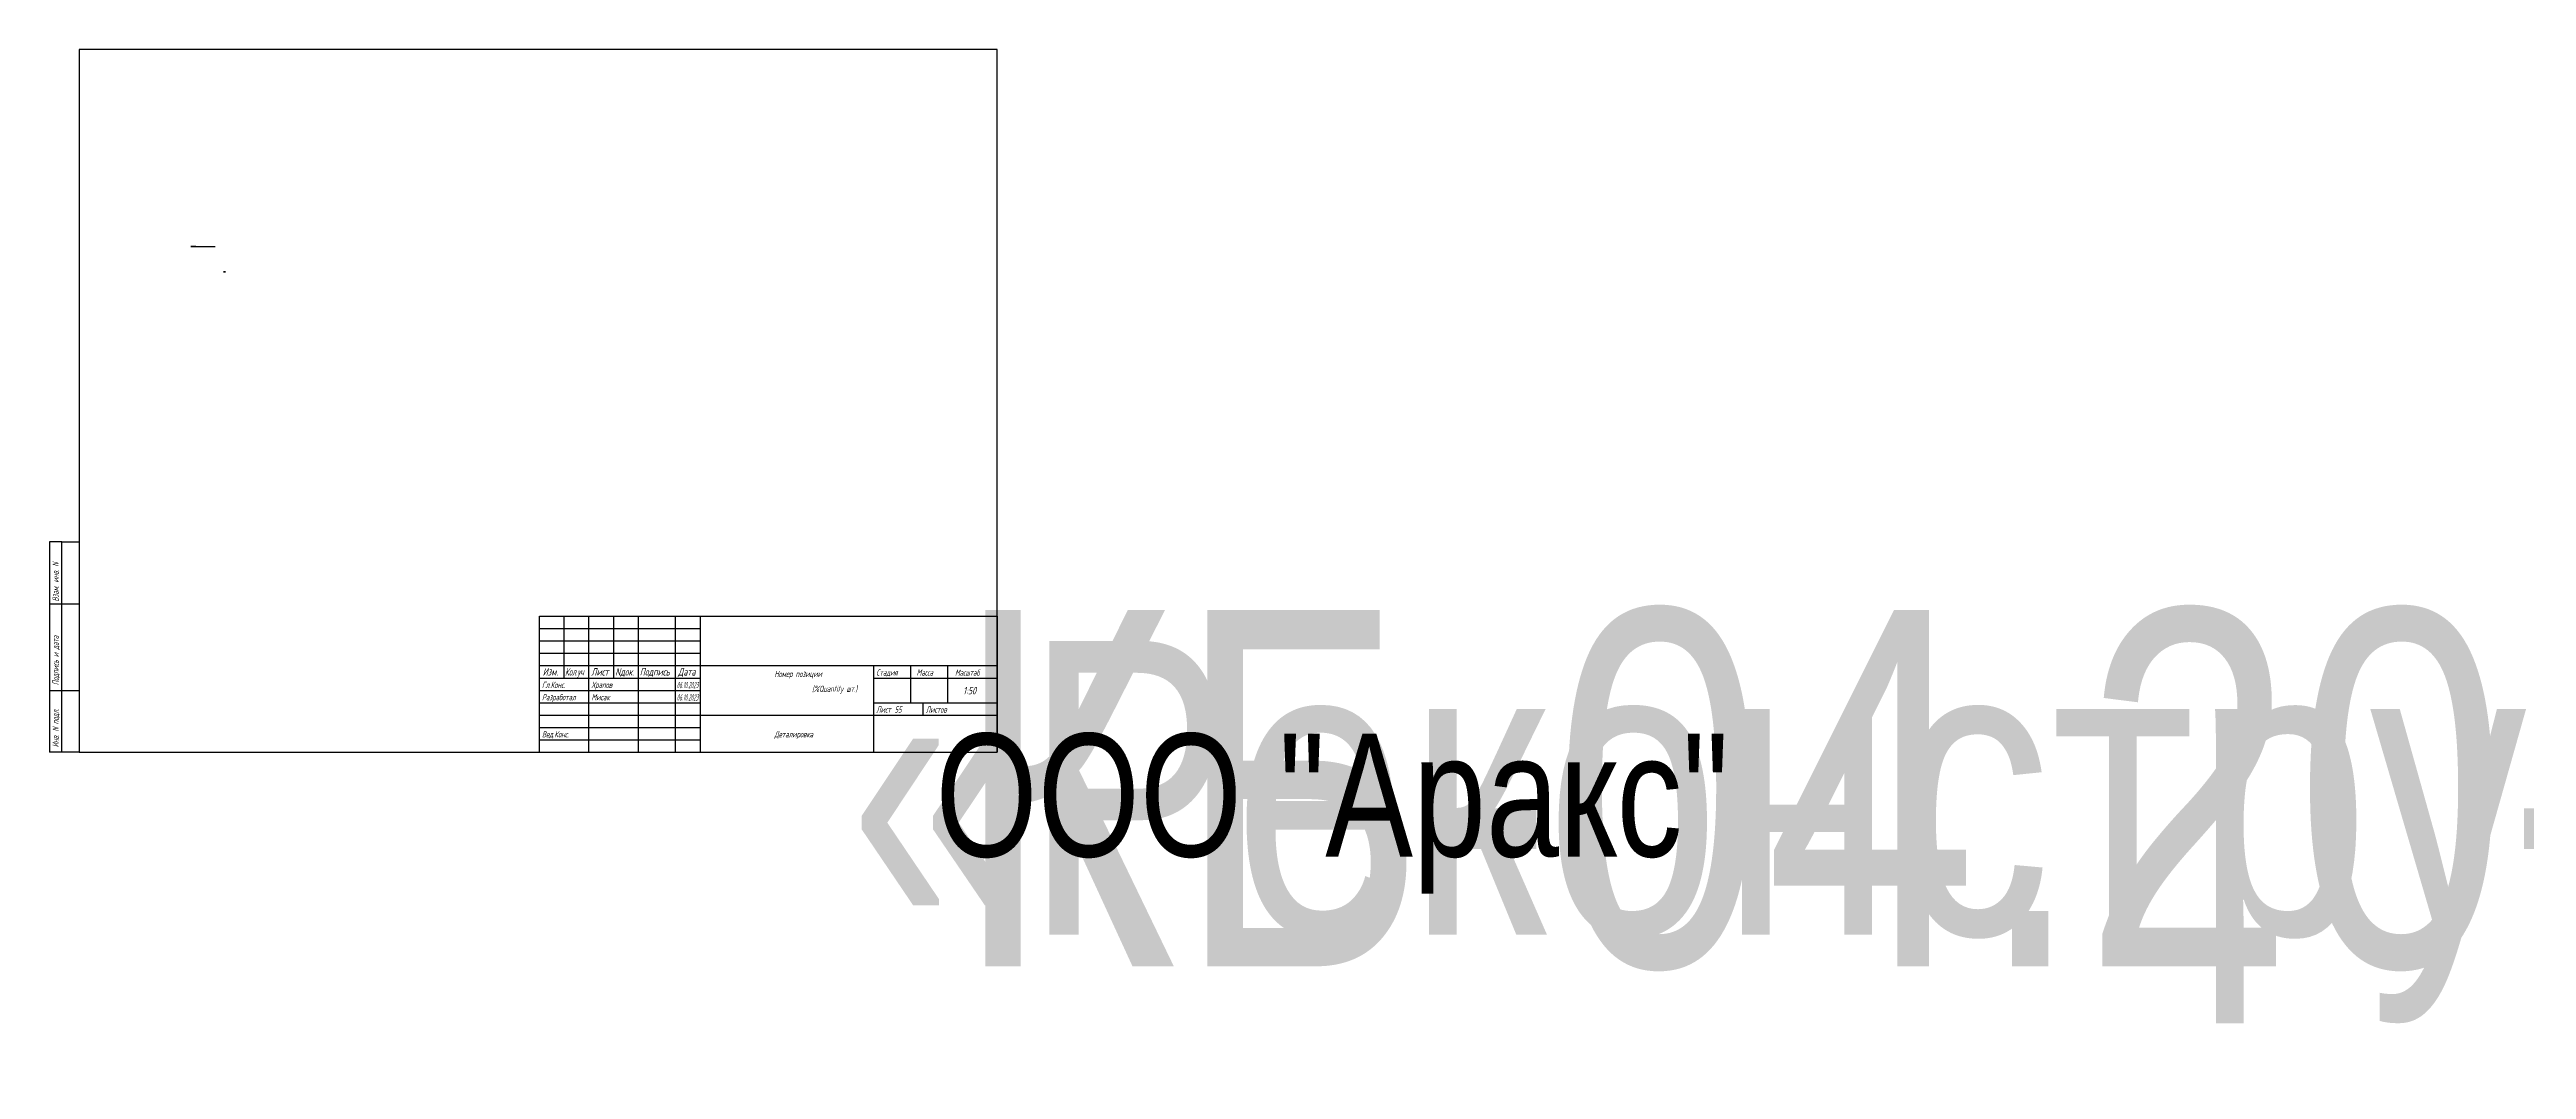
# Paper-space layout 'A3 Advance Steel' of a CAD drawing. Header units: millimetres. Extents: x 0 to 8008, y -128 to 284.
# Drawn here: x 0 to 1001, y -128 to 284 of the extents above; entities that cross this region are included whole.
import ezdxf
from ezdxf.enums import TextEntityAlignment as Align

# ---------------------------------------------------------------- set-up
doc = ezdxf.new("R2018")
doc.units = ezdxf.units.MM
for name, color, linetype in [('1', 7, 'Continuous'), ('Standard', 7, 'Continuous'), ('Стандарт', 252, 'Continuous')]:
    doc.layers.add(name, color=color, linetype=linetype)
doc.styles.add('RUS_Standart', font='gost2304.shx', dxfattribs={"width": 0.8, "oblique": 15, "height": 2.5})

# ---------------------------------------------------------------- blocks, each defined once
blk = doc.blocks.new('HYPERSTEELPAGEFRAME')
at = {"color": 5}
for p, q in [((383, 284), (12, 284)), ((12, 284), (12, 0)), ((383, 0), (383, 284)), ((5, 85), (0, 85)), ((0, 85), (0, 0)), ((5, 60), (5, 85)), ((5, 85), (12, 85)), ((12, 85), (12, 0)), ((0, 60), (12, 60)), ((5, 25), (5, 60)), ((0, 25), (12, 25)), ((5, 0), (5, 25)), ((12, 0), (0, 0)), ((12, 0), (383, 0))]:
    blk.add_line(p, q, dxfattribs=at)
at = {"style": 'RUS_Standart', "oblique": 15, "width": 0.8}
for s, p in [('Взам. инв. N', (3.7, 60.9)), ('Подпись и дата', (3.7, 27.1)), ('Инв. N подл.', (3.7, 2))]:
    blk.add_text(s, height=2.5, rotation=90, dxfattribs=at).set_placement(p)
blk = doc.blocks.new('HYPERSTEELPAGEHEADER')
at = {"color": 5}
for p, q in [((-185, 55), (0, 55)), ((-185, 0), (-185, 55)), ((-175, 30), (-175, 55)), ((-165, 0), (-165, 55)), ((-155, 30), (-155, 55)), ((-145, 0), (-145, 55)), ((-130, 0), (-130, 55)), ((-120, 0), (-120, 55)), ((0, 55), (0, 0)), ((-185, 35), (-120, 35)), ((-120, 35), (0, 35)), ((-50, 35), (-50, 0)), ((-35, 20), (-35, 35)), ((-20, 20), (-20, 35)), ((-185, 30), (-120, 30)), ((-50, 30), (0, 30)), ((-120, 15), (0, 15)), ((-50, 20), (0, 20)), ((-185, 0), (0, 0))]:
    blk.add_line(p, q, dxfattribs=at)
for p, q in [((-185, 50), (-120, 50)), ((-185, 45), (-120, 45)), ((-185, 40), (-120, 40)), ((-185, 25), (-120, 25)), ((-185, 20), (-120, 20)), ((-185, 15), (-120, 15)), ((-185, 10), (-120, 10)), ((-185, 5), (-120, 5))]:
    blk.add_line(p, q)
at = {"layer": 'Standard', "color": 5}
blk.add_line((-30, 15), (-30, 20), dxfattribs=at)
at = {"style": 'RUS_Standart', "oblique": 15}
for s, height, width, p in [('Изм.', 3, 0.8, (-183.7, 31)), ('Кол.уч', 3, 0.7, (-174.7, 31)), ('Лист', 3, 0.8, (-164.1, 31)), ('Nдок.', 3, 0.8, (-154.4, 31)), ('Подпись', 3, 0.8, (-144.5, 31)), ('Дата', 3, 0.8, (-129, 31)), ('Номер позиции', 2.5, 0.8, (-90.1, 30.4)), ('Стадия', 2.5, 0.8, (-48.9, 31)), ('Масса', 2.5, 0.8, (-32.6, 31)), ('Масштаб', 2.5, 0.8, (-17.1, 30.9)), ('Лист', 2.5, 0.8, (-48.9, 16)), ('Листов', 2.5, 0.8, (-28.9, 16)), ('Деталировка', 2.5, 0.8, (-90.1, 6))]:
    blk.add_text(s, height=height, dxfattribs=dict(at, width=width)).set_placement(p)
at = {"insert": (-74.9, 26.9), "char_height": 2.5, "width": 21.639, "attachment_point": 1, "style": 'RUS_Standart'}
blk.add_mtext('(%Quantity шт.)', dxfattribs=at)
at = {"lineweight": 30, "oblique": 15, "width": 0.8, "flags": 104}
for tag, p in [('USERPROJATTR4', (-185, 97)), ('USERPROJATTR5', (-185, 89)), ('USERATTR1', (-185, 81)), ('USERATTR2', (-185, 76)), ('USERATTR3', (-185, 71))]:
    blk.add_attdef(tag, text='', height=2.8, dxfattribs=at).set_placement(p, align=Align.BOTTOM_LEFT)
for tag, p in [('PROJECT_NO', (-17.5, 57.5)), ('PROJECT', (-60, 45)), ('POS_NUM', (-85, 25)), ('PHASE', (-43.2, 25)), ('МАССА', (-27.5, 25)), ('CLIENT', (-25, 7.5))]:
    blk.add_attdef(tag, text='', height=3, dxfattribs=at).set_placement(p, align=Align.MIDDLE_CENTER)
at = {"layer": '1', "style": 'RUS_Standart', "oblique": 15}
for tag, p, width in [('REVISION_INDEX', (-184, 36.5), 0.6), ('REVISION_AUTHOR', (-144, 36.5), 0.6), ('ДОЛЖНОСТЬ1', (-184, 26), 0.8), ('ДОЛЖНОСТЬ6', (-184, 21), 0.8), ('DETAILER', (-164, 21), 0.8), ('CONTRACTOR', (-164, 26), 0.8), ('ДОЛЖНОСТЬ3', (-184, 16), 0.8), ('ДОЛЖНОСТЬ4', (-184, 11), 0.8), ('ФАМИЛИЯ3', (-164, 16), 0.8), ('ФАМИЛИЯ4', (-164, 11), 0.8), ('DRAWING_NO', (-41.5, 16), 0.8), ('ЛИСТОВ', (-18.9, 16), 0.8), ('ДОЛЖНОСТЬ5', (-184, 6), 0.8), ('ДОЛЖНОСТЬ2', (-184, 1), 0.8), ('DESIGNER', (-164, 6), 0.8), ('ФАМИЛИЯ2', (-164, 1), 0.8)]:
    blk.add_attdef(tag, p, '', height=2.5, dxfattribs=dict(at, width=width))
for tag, height, width, p in [('REVISION_DATE', 2.5, 0.6, (-125.2, 36.4)), ('DATE_DRAW', 2.5, 0.6, (-125.2, 25.9)), ('DATE_DRAW', 2.5, 0.6, (-125.2, 25.9)), ('DATE_DRAW', 2.5, 0.6, (-125.2, 20.9)), ('DATE_DRAW', 2.5, 0.6, (-125.2, 20.9)), ('DATE_DRAW', 2.5, 0.6, (-125.2, 20.9)), ('DATE_DRAW', 2.5, 0.6, (-125.2, 20.9)), ('SCALE', 3, 0.8, (-11.2, 23.4))]:
    blk.add_attdef(tag, text='', height=height, dxfattribs=dict(at, width=width)).set_placement(p, align=Align.CENTER)
blk = doc.blocks.new('AS_ADD_ELEMS_DET_23CB')
at = {"layer": 'Стандарт', "extrusion": (1.16624e-32, -1, 6.12323e-17), "elevation": 1035}
for points in [[(4428, 4510), (4518, 4270), (4518, 4510), (4428, 4270)], [(4494, 4390), (4925, 3945)]]:
    blk.add_lwpolyline(points, dxfattribs=at)
blk.add_lwpolyline([(4534, 4490), (4494, 4490), (4494, 4290), (4534, 4290)], close=True, dxfattribs=at)
at = {"layer": 'Стандарт', "extrusion": (8.02495e-15, -1, -2.51121e-30), "elevation": 1548}
blk.add_lwpolyline([(5128, 4501), (5093, 4501), (5093, 4431), (5128, 4431)], close=True, dxfattribs=at)

psp = doc.layouts.new('A3 Advance Steel')

# ---------------------------------------------------------------- block references
at = {"xscale": 0.02, "yscale": 0.02, "zscale": 0.02}
psp.add_blockref('AS_ADD_ELEMS_DET_23CB', (-31.5, 225.1), dxfattribs=at)
at = {"layer": 'Standard'}
psp.add_blockref('HYPERSTEELPAGEFRAME', (0, 0), dxfattribs=at)
ref = psp.add_blockref('HYPERSTEELPAGEHEADER', (383, 0), dxfattribs=at)
lines = psp.add_mtext('\\W0.8000;', dxfattribs={"layer": '0', "insert": (198, 97), "char_height": 201.6, "attachment_point": 1})
ref.add_attrib('USERPROJATTR4', '', (198, 97), dxfattribs={"flags": 104}).embed_mtext(lines)
lines = psp.add_mtext('\\W0.8000;', dxfattribs={"layer": '0', "insert": (198, 89), "char_height": 201.6, "attachment_point": 1})
ref.add_attrib('USERPROJATTR5', '', (198, 89), dxfattribs={"flags": 104}).embed_mtext(lines)
lines = psp.add_mtext('\\W0.8000;', dxfattribs={"layer": '0', "insert": (198, 81), "char_height": 201.6, "attachment_point": 1})
ref.add_attrib('USERATTR1', '', (198, 81), dxfattribs={"flags": 104}).embed_mtext(lines)
lines = psp.add_mtext('\\W0.8000;', dxfattribs={"layer": '0', "insert": (198, 76), "char_height": 201.6, "attachment_point": 1})
ref.add_attrib('USERATTR2', '', (198, 76), dxfattribs={"flags": 104}).embed_mtext(lines)
lines = psp.add_mtext('\\W0.8000;', dxfattribs={"layer": '0', "insert": (198, 71), "char_height": 201.6, "attachment_point": 1})
ref.add_attrib('USERATTR3', '', (198, 71), dxfattribs={"flags": 104}).embed_mtext(lines)
lines = psp.add_mtext('\\W0.8000;КБ-04.20-28-КМД', dxfattribs={"layer": '0', "insert": (365.5, 57.5), "char_height": 144, "attachment_point": 1})
ref.add_attrib('PROJECT_NO', '', (365.5, 57.5), dxfattribs={"flags": 104}).embed_mtext(lines)
lines = psp.add_mtext('\\W0.8000;', dxfattribs={"layer": '0', "insert": (298, 25), "char_height": 69.13, "attachment_point": 1})
ref.add_attrib('POS_NUM', '', (298, 25), dxfattribs={"flags": 104}).embed_mtext(lines)
lines = psp.add_mtext('\\W0.8000;«Реконструкция производственного здания», расположенного по адресу: г.Санкт-Петербург, Московское шоссе, д. 15а, литера Б.', dxfattribs={"layer": '0', "insert": (323, 45), "char_height": 118.7059, "attachment_point": 1})
ref.add_attrib('PROJECT', '', (323, 45), dxfattribs={"flags": 104}).embed_mtext(lines)
lines = psp.add_mtext('\\W0.8000;ООО "Аракс"', dxfattribs={"layer": '0', "insert": (358, 7.5), "char_height": 49.646, "attachment_point": 1})
ref.add_attrib('CLIENT', '', (358, 7.5), dxfattribs={"flags": 104}).embed_mtext(lines)
ref.add_attrib('ДОЛЖНОСТЬ1', 'Гл.Конс.', (199, 26), dxfattribs={"layer": '1', "height": 2.5, "style": 'RUS_Standart', "oblique": 15, "width": 0.8})
ref.add_attrib('ДОЛЖНОСТЬ5', 'Вед.Конс.', (199, 6), dxfattribs={"layer": '1', "height": 2.5, "style": 'RUS_Standart', "oblique": 15, "width": 0.8})
ref.add_attrib('ДОЛЖНОСТЬ6', 'Разработал', (199, 21), dxfattribs={"layer": '1', "height": 2.5, "style": 'RUS_Standart', "oblique": 15, "width": 0.8})
ref.add_attrib('CONTRACTOR', 'Храпов', (219, 26), dxfattribs={"layer": '1', "height": 2.5, "style": 'RUS_Standart', "oblique": 15, "width": 0.8})
ref.add_attrib('DETAILER', 'Мисак', (219, 21), dxfattribs={"layer": '1', "height": 2.5, "style": 'RUS_Standart', "oblique": 15, "width": 0.8})
lines = psp.add_mtext('\\W0.8000;', dxfattribs={"layer": '0', "insert": (339.8, 25), "char_height": 18, "attachment_point": 1})
ref.add_attrib('PHASE', '', (339.8, 25), dxfattribs={"flags": 104}).embed_mtext(lines)
lines = psp.add_mtext('\\W0.8000;', dxfattribs={"layer": '0', "insert": (355.5, 25), "char_height": 18, "attachment_point": 1})
ref.add_attrib('МАССА', '', (355.5, 25), dxfattribs={"flags": 104}).embed_mtext(lines)
ref.add_attrib('SCALE', '1:50', dxfattribs={"layer": '1', "height": 3, "style": 'RUS_Standart', "oblique": 15, "width": 0.8}).set_placement((371.8, 23.4), align=Align.CENTER)
ref.add_attrib('DRAWING_NO', '55', (341.5, 16), dxfattribs={"layer": '1', "height": 2.5, "style": 'RUS_Standart', "oblique": 15, "width": 0.8})
ref.add_attrib('DATE_DRAW', '06.10.2023', dxfattribs={"layer": '1', "height": 2.5, "style": 'RUS_Standart', "oblique": 15, "width": 0.6}).set_placement((257.8, 25.9), align=Align.CENTER)
ref.add_attrib('DATE_DRAW', '06.10.2023', dxfattribs={"layer": '1', "height": 2.5, "style": 'RUS_Standart', "oblique": 15, "width": 0.6}).set_placement((257.8, 20.9), align=Align.CENTER)
ref.add_attrib('DATE_DRAW', '06.10.2023', dxfattribs={"layer": '1', "height": 2.5, "style": 'RUS_Standart', "oblique": 15, "width": 0.6}).set_placement((257.8, 20.9), align=Align.CENTER)
ref.add_attrib('DATE_DRAW', '06.10.2023', dxfattribs={"layer": '1', "height": 2.5, "style": 'RUS_Standart', "oblique": 15, "width": 0.6}).set_placement((257.8, 20.9), align=Align.CENTER)
ref.add_attrib('DATE_DRAW', '06.10.2023', dxfattribs={"layer": '1', "height": 2.5, "style": 'RUS_Standart', "oblique": 15, "width": 0.6}).set_placement((257.8, 20.9), align=Align.CENTER)
ref.add_attrib('DATE_DRAW', '06.10.2023', dxfattribs={"layer": '1', "height": 2.5, "style": 'RUS_Standart', "oblique": 15, "width": 0.6}).set_placement((257.8, 25.9), align=Align.CENTER)

doc.saveas('drawing.dxf')
